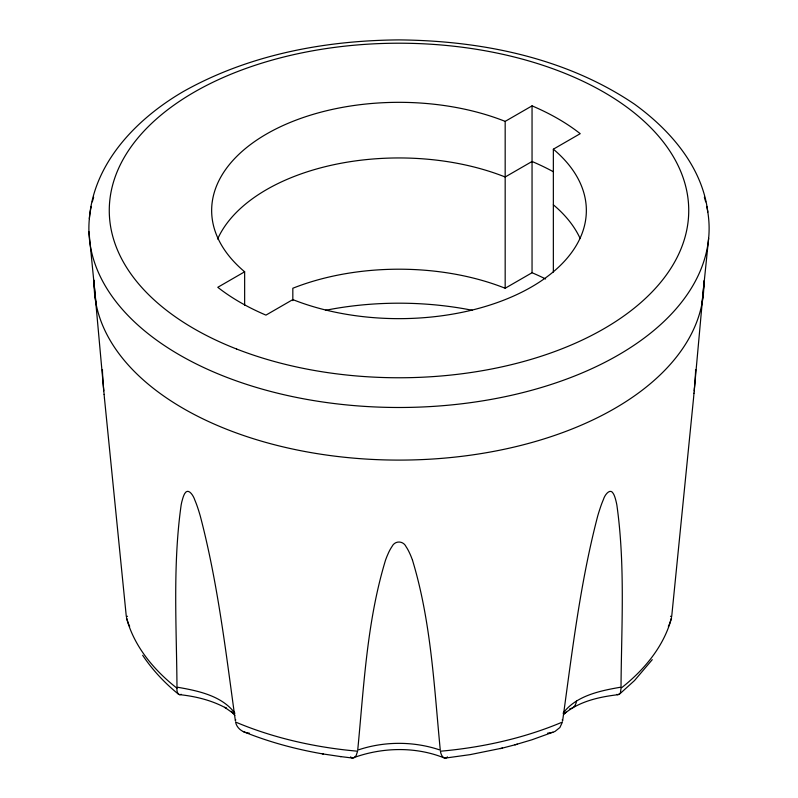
<?xml version="1.0" encoding="UTF-8"?>
<svg xmlns="http://www.w3.org/2000/svg" width="798" height="798" viewBox="0 0 798 798"><rect width="100%" height="100%" fill="white"/><g stroke="black" fill="none" stroke-linecap="round" stroke-linejoin="round"><path stroke-width="1.2" d="M176.986 688.215C176.528 690.928 177.685 696.075 181.455 694.38M694.43 388.367L694.001 393.214M694.21 390.84L703.876 284.078M701.951 303.789L708.644 238.263M89.356 218.642C93.765 162.483 137.096 118.393 183.52 91.431C248.866 54.713 324.646 40.429 399 39.9C481.004 40.648 565.772 57.566 634.56 104.219C670.17 130.044 702.39 166.882 707.816 212.128M695.437 370.202L695.666 369.614L695.168 379.569A62.424 3.172 -85.8 0 1 694.42 388.287M235.759 719.746L235.37 720.843C225.864 652.275 217.864 583.119 200.278 516.027A170.772 89.576 55.7 0 0 199.291 512.695L198.961 511.598A123.82 64.927 55.7 0 0 198.094 508.885L197.535 507.199A68.448 35.85 55.7 0 0 195.39 501.413A43.8 22.952 55.7 0 0 194.722 499.817C193.565 495.947 188.308 487.169 184.667 493.633A62.424 32.658 55.8 0 0 182.702 498.65L181.844 501.723A164.498 86.024 55.8 0 0 181.156 504.984C172.637 565.243 176.558 626.51 176.986 687.138C197.575 690.719 221.754 695.507 234.931 713.232M563.069 713.232C576.246 695.507 600.435 690.719 621.014 687.138C621.452 626.5 625.343 565.243 616.854 504.984A170.772 89.306 -55.8 0 0 616.335 502.511L616.156 501.723A123.82 64.768 -55.8 0 0 615.667 499.787L615.338 498.61A68.448 35.82 -55.8 0 0 613.981 494.84A43.8 22.923 -55.8 0 0 613.502 493.922C610.29 487.209 604.565 495.249 603.507 499.299A62.424 32.708 -55.7 0 0 600.485 507.189L599.039 511.598A164.498 86.294 -55.7 0 0 597.702 516.027C580.156 583.129 572.126 652.275 562.63 720.843L562.241 719.756M669.163 624.954L671.557 617.772A275.689 159.171 0 0 1 621.024 688.215L620.405 693.023L618.051 694.689C599.059 696.943 578.959 701.372 564.016 714.05L565.962 712.065M668.963 625.293L668.335 626.3M652.275 659.637L634.51 680.544L619.178 694.44M447.479 756.893L446.511 757.661M244.647 271.789L217.784 287.3A224.817 129.795 0 0 0 265.953 315.11L292.826 299.599A187.34 108.159 0 0 0 531.468 286.971A187.34 108.159 0 0 0 553.353 149.186L580.216 133.675A224.817 129.795 0 0 0 532.047 105.865L505.174 121.376A187.34 108.159 0 0 0 266.532 134.004A187.34 108.159 0 0 0 244.647 271.789L244.647 305.395M292.826 300.607L292.826 288.248A187.34 108.159 0 0 1 505.174 288.248L532.047 272.736A224.817 129.795 0 0 1 545.613 278.961M446.371 757.741C442.86 759.337 440.765 754.17 440.426 751.217A275.689 159.171 0 0 0 562.44 722.04L559.897 727.517L554.969 731.467L531.857 739.806L514.979 744.813M340.357 756.544L352.596 758.06C381.653 747.247 415.379 746.25 444.426 758.02M353.674 757.99L356.078 755.766L357.594 751.207A275.689 159.171 0 0 1 235.57 722.04C236.737 728.464 243.031 732.833 249.315 733.143M552.874 732.315L547.538 733.202M445.434 758.07L470.112 754.639L502.471 748.065M500.376 748.614L517.383 744.195M127.52 616.295L126.303 616.505L104.438 398.062M618.051 694.689L616.714 694.42M179.241 694.599C195.62 696.325 212.059 700.315 226.532 708.365L224.677 707.317L233.056 713.203L231.151 711.277L234.851 715.407M243.37 731.626C268.756 741.97 295.37 749.132 322.362 753.851L323.27 753.99M352.596 758.06L351.669 757.731M322.362 753.851L341.045 756.644M670.48 616.295L671.697 616.505L693.562 398.062A164.498 8.239 -85.8 0 0 693.991 393.145M351.469 757.611L350.581 756.883M178.333 694.08C164.667 682.958 152.478 669.971 142.672 655.308M129.685 626.29L129.057 625.273M128.867 624.934L126.463 617.762A275.689 159.171 0 0 0 176.957 688.195M412.526 560.316C431.159 621.722 434.122 686.609 440.277 750.11C413.982 741.093 384.018 741.093 357.723 750.11C363.878 686.609 366.841 621.722 385.474 560.316A164.498 125.346 0.1 0 1 386.89 556.545L388.486 552.864A62.424 47.551 0.1 0 1 391.998 546.53C395.05 540.246 403.459 540.665 406.222 546.949A43.8 33.366 0 0 1 407.03 548.186A68.448 52.139 0 0 1 409.484 552.864L410.142 554.271A123.82 94.344 -0.1 0 1 411.1 556.545L411.469 557.473A170.772 130.124 -0.1 0 1 412.526 560.316M102.563 370.202L102.373 369.624L102.872 380.157A43.8 2.234 85.8 0 0 103.022 381.923A68.448 3.501 85.8 0 0 103.56 388.417L103.73 390.232A123.82 6.244 85.8 0 0 103.999 393.234L104.109 394.421M88.937 231.719L96.049 303.789M94.124 284.078L103.79 390.84M553.353 149.186L553.353 272.058M532.047 105.865L532.047 272.736M505.174 121.376L505.174 288.248M553.473 171.809A224.817 129.795 0 0 0 532.047 161.485L505.174 176.996A187.34 108.159 0 0 0 217.625 239.031M553.353 204.807A187.34 108.159 0 0 1 580.166 238.552M325.454 310.332A224.817 129.795 0 0 1 472.386 310.302M104.438 398.112A170.772 8.569 85.8 0 1 104.109 394.461M703.816 280.866A304.876 176.019 0 0 1 398.491 460.097A304.876 176.019 0 0 1 94.204 280.278M576.525 701.113A20.439 11.8 60 0 1 569.802 708.784M706.759 206.423A310.113 179.041 0 0 1 399 407.489A310.113 179.041 0 0 1 91.241 206.423M92.339 201.824A310.113 179.041 0 0 1 93.635 197.236M704.365 197.236A310.113 179.041 0 0 1 705.661 201.824M236.597 349.015A289.734 167.281 0 0 0 687.996 222.423A289.734 167.281 0 0 0 272.397 60.02A289.734 167.281 0 0 0 236.597 349.015"/></g></svg>
